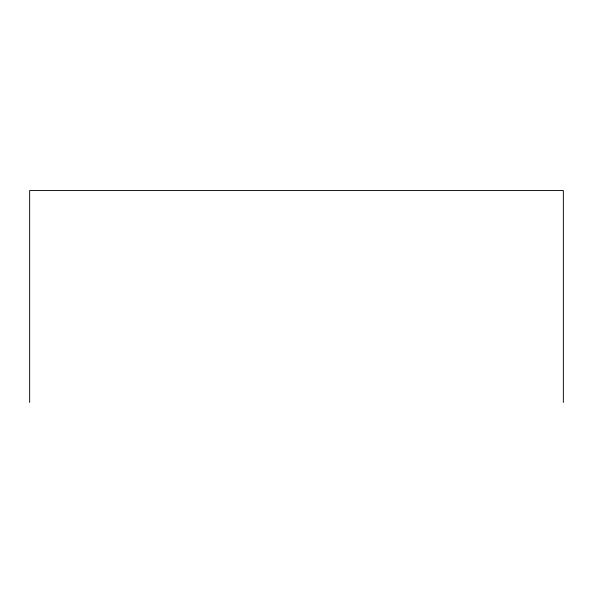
<?xml version="1.0" encoding="UTF-8"?>
<svg xmlns="http://www.w3.org/2000/svg" width="593" height="593" viewBox="0 0 593 593"><rect width="100%" height="100%" fill="white"/><g stroke="black" fill="none" stroke-linecap="round" stroke-linejoin="round"><path stroke-width="0.89" d="M563.35 402.439L563.35 190.561L29.65 190.561L29.65 402.439"/></g></svg>
